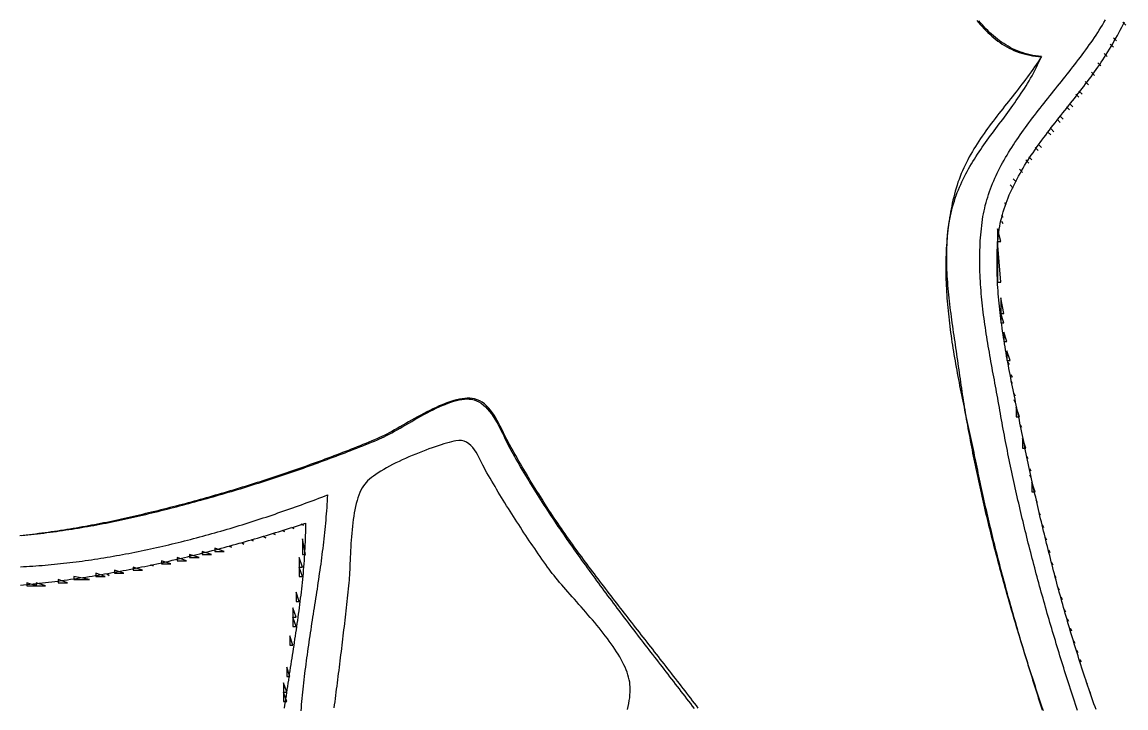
# Model space of a CAD drawing. Extents: x 0 to 2380, y 238 to 1416.
# Drawn here: x 1679.6 to 2032.1, y 469.7 to 688.7 of the extents above; entities that cross this region are included whole.
import ezdxf

# ---------------------------------------------------------------- set-up
doc = ezdxf.new("R2010")
doc.units = 0
doc.header["$MEASUREMENT"] = 0
for name, color, linetype in [('C18', 18, 'Continuous'), ('C197', 197, 'Continuous'), ('C250', 250, 'Continuous'), ('C251', 251, 'Continuous'), ('C252', 252, 'Continuous'), ('C253', 253, 'Continuous'), ('C37', 37, 'Continuous'), ('C39', 39, 'Continuous')]:
    doc.layers.add(name, color=color, linetype=linetype)

msp = doc.modelspace()

# ---------------------------------------------------------------- linework, layer by layer
at = {"layer": 'C18'}
for points in [[(2024.72, 676.65), (2025.27, 677.5), (2025.81, 678.34), (2026.33, 679.2), (2026.85, 680.05), (2027.36, 680.91), (2027.87, 681.77), (2028.36, 682.64), (2028.85, 683.51), (2029.33, 684.38), (2029.8, 685.26), (2030.26, 686.14), (2030.72, 687.02), (2031.16, 687.91), (2031.6, 688.79)], [(1991.16, 618.65), (1991.24, 619.63), (1991.34, 620.59), (1991.46, 621.55), (1991.61, 622.51), (1991.77, 623.46), (1991.96, 624.4), (1992.17, 625.33), (1992.39, 626.26), (1992.63, 627.18), (1992.9, 628.1), (1993.18, 629.01), (1993.48, 629.91), (1993.79, 630.81), (1994.12, 631.7), (1994.47, 632.59), (1994.83, 633.47), (1995.21, 634.35), (1995.61, 635.22), (1996.01, 636.09), (1996.44, 636.95), (1996.87, 637.81), (1997.32, 638.66), (1997.78, 639.51), (1998.25, 640.36), (1998.73, 641.2), (1999.23, 642.03), (1999.73, 642.86), (2000.25, 643.69), (2000.77, 644.52), (2001.3, 645.34), (2001.85, 646.16), (2002.4, 646.97), (2002.95, 647.78), (2003.52, 648.59), (2004.09, 649.39), (2004.67, 650.2), (2005.25, 651), (2005.84, 651.79), (2006.44, 652.59), (2007.03, 653.38), (2007.64, 654.17), (2008.24, 654.96), (2008.85, 655.74), (2009.46, 656.53), (2010.08, 657.31), (2010.69, 658.09), (2011.31, 658.87), (2011.93, 659.65), (2012.54, 660.42), (2013.16, 661.2), (2013.78, 661.97), (2014.39, 662.74), (2015, 663.52), (2015.62, 664.29), (2016.22, 665.06), (2016.83, 665.83), (2017.43, 666.6), (2018.03, 667.37), (2018.62, 668.14), (2019.21, 668.91), (2019.8, 669.68), (2020.37, 670.46), (2020.94, 671.23), (2021.51, 672), (2022.06, 672.77), (2022.61, 673.55), (2023.15, 674.32), (2023.69, 675.1), (2024.21, 675.87), (2024.72, 676.65)], [(2022.54, 469.11), (2022.2, 470.05), (2021.86, 470.99), (2021.52, 471.93), (2021.19, 472.88), (2020.86, 473.82), (2020.53, 474.76), (2020.21, 475.71), (2019.89, 476.65), (2019.57, 477.61), (2019.25, 478.57), (2018.93, 479.52), (2018.62, 480.48), (2018.31, 481.44), (2017.99, 482.4), (2017.69, 483.36), (2017.38, 484.32), (2017.07, 485.28), (2016.77, 486.25), (2016.47, 487.21), (2016.17, 488.17), (2015.87, 489.14), (2015.57, 490.1), (2015.28, 491.07), (2014.99, 492.03), (2014.69, 493), (2014.41, 493.96), (2014.12, 494.93), (2013.83, 495.9), (2013.55, 496.87), (2013.27, 497.84), (2012.99, 498.81), (2012.71, 499.78), (2012.43, 500.75), (2012.16, 501.72), (2011.88, 502.69), (2011.61, 503.66), (2011.34, 504.63), (2011.07, 505.61), (2010.8, 506.58), (2010.54, 507.55), (2010.27, 508.53), (2010.01, 509.5), (2009.75, 510.48), (2009.49, 511.45), (2009.23, 512.43), (2008.98, 513.41), (2008.72, 514.38), (2008.47, 515.36), (2008.22, 516.34), (2007.97, 517.32), (2007.72, 518.29), (2007.47, 519.27), (2007.22, 520.25), (2006.98, 521.23), (2006.74, 522.21), (2006.49, 523.19), (2006.25, 524.17), (2006.02, 525.15), (2005.78, 526.13), (2005.54, 527.12), (2005.31, 528.1), (2005.07, 529.08), (2004.84, 530.06), (2004.61, 531.04), (2004.38, 532.03), (2004.15, 533.01), (2003.92, 533.99), (2003.7, 534.98), (2003.47, 535.96), (2003.25, 536.95), (2003.03, 537.93), (2002.81, 538.92), (2002.59, 539.9), (2002.37, 540.89), (2002.15, 541.87), (2001.93, 542.86), (2001.72, 543.84), (2001.5, 544.83), (2001.29, 545.82), (2001.08, 546.8), (2000.87, 547.79), (2000.66, 548.78), (2000.45, 549.76), (2000.24, 550.75), (2000.04, 551.74), (1999.83, 552.72), (1999.63, 553.71), (1999.42, 554.7), (1999.22, 555.69), (1999.02, 556.68), (1998.82, 557.66), (1998.62, 558.65), (1998.43, 559.6), (1998.23, 560.56), (1998.04, 561.51), (1997.84, 562.47), (1997.64, 563.43), (1997.44, 564.4), (1997.25, 565.36), (1997.05, 566.33), (1996.85, 567.3), (1996.65, 568.27), (1996.45, 569.24), (1996.25, 570.21), (1996.05, 571.19), (1995.86, 572.17), (1995.66, 573.14), (1995.47, 574.12), (1995.27, 575.11), (1995.08, 576.09), (1994.89, 577.07), (1994.71, 578.06), (1994.52, 579.04), (1994.34, 580.03), (1994.16, 581.02), (1993.98, 582.01), (1993.8, 583), (1993.63, 583.99), (1993.46, 584.98), (1993.3, 585.97), (1993.14, 586.97), (1992.98, 587.96), (1992.83, 588.95), (1992.68, 589.95), (1992.54, 590.94), (1992.4, 591.94), (1992.26, 592.93), (1992.13, 593.93), (1992.01, 594.92), (1991.89, 595.92), (1991.78, 596.91), (1991.67, 597.91), (1991.57, 598.9), (1991.48, 599.9), (1991.39, 600.89), (1991.31, 601.88), (1991.24, 602.88), (1991.17, 603.87), (1991.11, 604.86), (1991.06, 605.85), (1991.02, 606.84), (1990.98, 607.83), (1990.95, 608.82), (1990.93, 609.81), (1990.92, 610.8), (1990.92, 611.78), (1990.92, 612.77), (1990.94, 613.75), (1990.96, 614.73), (1991, 615.72), (1991.04, 616.7), (1991.09, 617.67), (1991.16, 618.65)], [(1679.07, 508.82), (1680.07, 508.92), (1681.07, 509.02), (1682.07, 509.12), (1683.06, 509.23), (1684.06, 509.33), (1685.06, 509.45), (1686.06, 509.56), (1687.06, 509.68), (1688.05, 509.8), (1689.05, 509.92), (1690.04, 510.05), (1691.04, 510.17), (1692.03, 510.31), (1693.03, 510.44), (1694.02, 510.58), (1695.02, 510.72), (1696.01, 510.86), (1697, 511), (1698, 511.15), (1698.99, 511.3), (1699.98, 511.46), (1700.97, 511.61), (1701.96, 511.77), (1702.95, 511.93), (1703.94, 512.1), (1704.93, 512.26), (1705.92, 512.43), (1706.91, 512.6), (1707.89, 512.78), (1708.88, 512.96), (1709.87, 513.14), (1710.85, 513.32), (1711.84, 513.5), (1712.83, 513.69), (1713.81, 513.88), (1714.79, 514.07), (1715.78, 514.27), (1716.76, 514.46), (1717.75, 514.66), (1718.73, 514.86), (1719.71, 515.07), (1720.69, 515.27), (1721.67, 515.48), (1722.65, 515.69), (1723.63, 515.91), (1724.61, 516.12), (1725.59, 516.34), (1726.57, 516.56), (1727.55, 516.79), (1728.53, 517.01), (1729.5, 517.24), (1730.48, 517.47), (1731.46, 517.7), (1732.43, 517.94), (1733.41, 518.17), (1734.38, 518.41), (1735.36, 518.65), (1736.33, 518.9), (1737.3, 519.14), (1738.28, 519.39), (1739.25, 519.64), (1740.22, 519.89), (1741.19, 520.14), (1742.16, 520.4), (1743.13, 520.66), (1744.1, 520.92), (1745.07, 521.18), (1746.04, 521.44), (1747, 521.71), (1747.97, 521.97), (1748.94, 522.24), (1749.91, 522.52), (1750.87, 522.79), (1751.84, 523.07), (1752.8, 523.34), (1753.76, 523.62), (1754.73, 523.9), (1755.69, 524.19), (1756.65, 524.47), (1757.62, 524.76), (1758.58, 525.05), (1759.54, 525.34), (1760.5, 525.63), (1761.46, 525.93), (1762.42, 526.22), (1763.37, 526.52), (1764.33, 526.82), (1765.29, 527.12), (1766.25, 527.42), (1767.2, 527.73), (1768.16, 528.03), (1769.11, 528.34), (1770.07, 528.65), (1770.06, 527.66), (1770.05, 526.67), (1770.03, 525.68), (1770.01, 524.68), (1769.98, 523.69), (1769.94, 522.69), (1769.9, 521.69), (1769.85, 520.7), (1769.8, 519.7), (1769.74, 518.7), (1769.68, 517.7), (1769.61, 516.7), (1769.53, 515.7), (1769.45, 514.7), (1769.37, 513.69), (1769.28, 512.69), (1769.18, 511.69), (1769.09, 510.68), (1768.98, 509.68), (1768.88, 508.67), (1768.77, 507.67), (1768.65, 506.66), (1768.54, 505.66), (1768.42, 504.65), (1768.29, 503.65), (1768.16, 502.64), (1768.03, 501.63), (1767.9, 500.63), (1767.77, 499.62), (1767.63, 498.61), (1767.49, 497.61), (1767.35, 496.6), (1767.2, 495.59), (1767.06, 494.59), (1766.91, 493.58), (1766.76, 492.57), (1766.61, 491.57), (1766.46, 490.56), (1766.31, 489.56), (1766.15, 488.55), (1766, 487.55), (1765.84, 486.54), (1765.69, 485.54), (1765.53, 484.54), (1765.38, 483.53), (1765.22, 482.53), (1765.07, 481.53), (1764.91, 480.53), (1764.76, 479.53), (1764.6, 478.53), (1764.45, 477.53), (1764.3, 476.53), (1764.15, 475.53), (1764, 474.53), (1763.85, 473.54), (1763.7, 472.54), (1763.56, 471.55), (1763.41, 470.56), (1763.27, 469.56)]]:
    msp.add_lwpolyline(points, dxfattribs=at)
at = {"layer": 'C197'}
for points in [[(2015.4, 490.99), (2015.73, 490.32), (2015.4, 490.99)], [(2019.4, 477.99), (2019.73, 477.32), (2019.4, 477.99)]]:
    msp.add_lwpolyline(points, dxfattribs=at)
at = {"layer": 'C250'}
for points in [[(1978.78, 577.65), (1978.65, 578.64), (1978.51, 579.64), (1978.37, 580.63), (1978.23, 581.62), (1978.08, 582.62), (1977.94, 583.61), (1977.79, 584.61), (1977.64, 585.6), (1977.49, 586.6), (1977.34, 587.59), (1977.2, 588.59), (1977.05, 589.59), (1976.9, 590.58), (1976.76, 591.58), (1976.62, 592.58), (1976.48, 593.57), (1976.34, 594.57), (1976.21, 595.57), (1976.08, 596.57), (1975.96, 597.57), (1975.84, 598.57), (1975.72, 599.57), (1975.61, 600.57), (1975.51, 601.57), (1975.41, 602.57), (1975.32, 603.57), (1975.23, 604.57), (1975.16, 605.58), (1975.09, 606.58), (1975.03, 607.58), (1974.97, 608.58), (1974.93, 609.59), (1974.89, 610.59), (1974.87, 611.59), (1974.85, 612.6), (1974.85, 613.6), (1974.85, 614.61), (1974.87, 615.61), (1974.9, 616.62), (1974.94, 617.62), (1975, 618.63), (1975.06, 619.64), (1975.14, 620.64), (1975.24, 621.65), (1975.35, 622.71), (1975.49, 623.75), (1975.65, 624.77), (1975.83, 625.78), (1976.02, 626.77), (1976.24, 627.75), (1976.47, 628.71), (1976.72, 629.66), (1976.99, 630.6), (1977.28, 631.52), (1977.58, 632.44), (1977.89, 633.34), (1978.22, 634.23), (1978.57, 635.1), (1978.93, 635.97), (1979.3, 636.83), (1979.69, 637.67), (1980.09, 638.51), (1980.5, 639.34), (1980.93, 640.16), (1981.36, 640.97), (1981.81, 641.77), (1982.26, 642.57), (1982.73, 643.36), (1983.2, 644.14), (1983.68, 644.92), (1984.17, 645.69), (1984.67, 646.46), (1985.18, 647.22), (1985.69, 647.97), (1986.21, 648.73), (1986.73, 649.48), (1987.26, 650.22), (1987.79, 650.97), (1988.33, 651.71), (1988.87, 652.45), (1989.41, 653.19), (1989.96, 653.92), (1990.51, 654.66), (1991.06, 655.4), (1991.61, 656.13), (1992.16, 656.87), (1992.72, 657.61), (1993.27, 658.35), (1993.82, 659.09), (1994.37, 659.83), (1994.91, 660.58), (1995.46, 661.33), (1996, 662.08), (1996.54, 662.84), (1997.07, 663.6), (1997.6, 664.37), (1998.13, 665.14), (1998.65, 665.92), (1999.16, 666.71), (1999.67, 667.5), (2000.17, 668.29), (2000.66, 669.1), (2001.15, 669.91), (2001.62, 670.73), (2002.09, 671.56), (2002.55, 672.4), (2003, 673.25), (2003.43, 674.11), (2003.86, 674.98), (2004.27, 675.86), (2004.68, 676.75), (2005.07, 677.65), (2004.14, 677.75), (2003.24, 677.88), (2002.35, 678.03), (2001.48, 678.21), (2000.63, 678.42), (1999.8, 678.65), (1998.98, 678.91), (1998.18, 679.19), (1997.4, 679.49), (1996.64, 679.82), (1995.88, 680.17), (1995.15, 680.55), (1994.43, 680.94), (1993.72, 681.36), (1993.03, 681.8), (1992.35, 682.25), (1991.68, 682.73), (1991.03, 683.22), (1990.39, 683.74), (1989.76, 684.27), (1989.14, 684.81), (1988.54, 685.38), (1987.94, 685.96), (1987.36, 686.55), (1986.78, 687.16), (1986.22, 687.78), (1985.66, 688.42), (1985.12, 689.07)], [(2028.07, 683.65), (2029.07, 682.65), (2028.07, 683.65)], [(2025.07, 678.65), (2026.07, 677.65), (2025.07, 678.65)], [(2016.07, 665.65), (2017.07, 664.65), (2016.07, 665.65)], [(2013.07, 661.65), (2014.07, 660.65), (2013.07, 661.65)], [(2010.07, 657.65), (2011.07, 656.65), (2010.07, 657.65)], [(2003.07, 648.65), (2004.07, 647.65), (2003.07, 648.65)], [(2000.07, 644.65), (2001.07, 643.65), (2000.07, 644.65)], [(1992.4, 626.99), (1992.73, 626.32), (1992.4, 626.99)], [(1991.07, 622.65), (1991.07, 618.65), (1992.07, 618.65), (1991.07, 622.65)], [(1992.07, 595.65), (1992.07, 592.65), (1993.07, 592.65), (1992.07, 595.65)], [(1994.4, 579.99), (1994.73, 579.32), (1994.4, 579.99)], [(2004.07, 473.65), (2003.76, 474.6), (2003.45, 475.54), (2003.14, 476.49), (2002.83, 477.43), (2002.52, 478.38), (2002.22, 479.33), (2001.91, 480.27), (2001.61, 481.22), (2001.3, 482.17), (2001, 483.13), (2000.7, 484.08), (2000.4, 485.03), (2000.1, 485.98), (1999.8, 486.94), (1999.5, 487.89), (1999.21, 488.85), (1998.91, 489.8), (1998.62, 490.76), (1998.33, 491.71), (1998.03, 492.67), (1997.74, 493.63), (1997.46, 494.59), (1997.17, 495.55), (1996.88, 496.51), (1996.59, 497.47), (1996.31, 498.43), (1996.03, 499.4), (1995.75, 500.36), (1995.47, 501.32), (1995.19, 502.29), (1994.91, 503.25), (1994.63, 504.22), (1994.36, 505.18), (1994.08, 506.15), (1993.81, 507.11), (1993.54, 508.08), (1993.27, 509.05), (1993, 510.02), (1992.73, 510.99), (1992.47, 511.96), (1992.21, 512.93), (1991.94, 513.9), (1991.68, 514.87), (1991.42, 515.84), (1991.17, 516.81), (1990.91, 517.78), (1990.65, 518.76), (1990.4, 519.73), (1990.15, 520.7), (1989.9, 521.68), (1989.65, 522.65), (1989.4, 523.63), (1989.16, 524.6), (1988.92, 525.58), (1988.67, 526.55), (1988.43, 527.53), (1988.2, 528.51), (1987.96, 529.49), (1987.72, 530.46), (1987.49, 531.44), (1987.26, 532.42), (1987.03, 533.4), (1986.8, 534.38), (1986.58, 535.36), (1986.35, 536.34), (1986.13, 537.32), (1985.91, 538.3), (1985.69, 539.28), (1985.47, 540.26), (1985.26, 541.24), (1985.05, 542.22), (1984.84, 543.2), (1984.63, 544.18), (1984.42, 545.16), (1984.21, 546.15), (1984.01, 547.13), (1983.81, 548.11), (1983.61, 549.1), (1983.41, 550.08), (1983.22, 551.06), (1983.03, 552.04), (1982.84, 553.03), (1982.65, 554.01), (1982.46, 555), (1982.28, 555.98), (1982.09, 556.96), (1981.91, 557.95), (1981.74, 558.93), (1981.56, 559.92), (1981.39, 560.9), (1981.21, 561.89), (1981.05, 562.87), (1980.88, 563.86), (1980.71, 564.84), (1980.55, 565.83), (1980.39, 566.81), (1980.23, 567.8), (1980.08, 568.78), (1979.92, 569.77), (1979.77, 570.75), (1979.63, 571.74), (1979.48, 572.72), (1979.34, 573.71), (1979.19, 574.7), (1979.06, 575.68), (1978.92, 576.67), (1978.78, 577.65)], [(1995.4, 573.99), (1995.73, 573.32), (1995.4, 573.99)], [(1793.07, 555.25), (1793.75, 555.55), (1794.47, 555.88), (1795.22, 556.24), (1795.99, 556.64), (1796.8, 557.07), (1797.63, 557.52), (1798.49, 558), (1799.36, 558.49), (1800.26, 559), (1801.18, 559.53), (1802.11, 560.06), (1803.05, 560.61), (1804, 561.16), (1804.97, 561.71), (1805.94, 562.25), (1806.92, 562.8), (1807.9, 563.33), (1808.88, 563.86), (1809.86, 564.37), (1810.83, 564.86), (1811.81, 565.33), (1812.77, 565.78), (1813.73, 566.2), (1814.67, 566.6), (1815.6, 566.96), (1816.52, 567.28), (1817.42, 567.57), (1818.3, 567.81), (1819.16, 568.01), (1820, 568.16), (1820.81, 568.26), (1821.59, 568.31), (1822.34, 568.3), (1823.06, 568.23), (1823.89, 568.05), (1824.69, 567.77), (1825.45, 567.39), (1826.18, 566.93), (1826.89, 566.38), (1827.56, 565.77), (1828.2, 565.09), (1828.82, 564.36), (1829.42, 563.58), (1829.98, 562.76), (1830.53, 561.9), (1831.05, 561.03), (1831.55, 560.13), (1832.03, 559.23), (1832.49, 558.33), (1832.94, 557.43), (1833.37, 556.55), (1833.78, 555.69), (1834.18, 554.87), (1834.56, 554.08), (1834.94, 553.34), (1835.3, 552.65), (1835.78, 551.76), (1836.27, 550.87), (1836.77, 549.99), (1837.27, 549.11), (1837.77, 548.23), (1838.27, 547.35), (1838.78, 546.47), (1839.29, 545.6), (1839.8, 544.72), (1840.32, 543.85), (1840.84, 542.98), (1841.37, 542.12), (1841.9, 541.25), (1842.43, 540.39), (1842.96, 539.53), (1843.5, 538.67), (1844.03, 537.81), (1844.58, 536.95), (1845.12, 536.1), (1845.67, 535.25), (1846.22, 534.39), (1846.77, 533.54), (1847.33, 532.7), (1847.88, 531.85), (1848.44, 531), (1849.01, 530.16), (1849.57, 529.32), (1850.14, 528.48), (1850.7, 527.64), (1851.28, 526.8), (1851.85, 525.96), (1852.42, 525.13), (1853, 524.3), (1853.58, 523.46), (1854.16, 522.63), (1854.74, 521.8), (1855.32, 520.97), (1855.91, 520.14), (1856.49, 519.32), (1857.08, 518.49), (1857.67, 517.67), (1858.26, 516.84), (1858.85, 516.02), (1859.44, 515.2), (1860.04, 514.38), (1860.63, 513.56), (1861.23, 512.74), (1861.83, 511.92), (1862.42, 511.1), (1863.02, 510.28), (1863.62, 509.47), (1864.22, 508.65), (1864.81, 507.86), (1865.39, 507.07), (1865.98, 506.28), (1866.56, 505.49), (1867.15, 504.7), (1867.74, 503.92), (1868.33, 503.13), (1868.92, 502.34), (1869.51, 501.55), (1870.11, 500.77), (1870.7, 499.98), (1871.29, 499.2), (1871.89, 498.41), (1872.49, 497.63), (1873.08, 496.84), (1873.68, 496.06), (1874.28, 495.27), (1874.88, 494.49), (1875.48, 493.71), (1876.08, 492.92), (1876.68, 492.14), (1877.28, 491.36), (1877.88, 490.58), (1878.49, 489.79), (1879.09, 489.01), (1879.69, 488.23), (1880.29, 487.45), (1880.9, 486.67), (1881.5, 485.89), (1882.11, 485.1), (1882.71, 484.32), (1883.32, 483.54), (1883.92, 482.76), (1884.52, 481.98), (1885.13, 481.2), (1885.73, 480.41), (1886.34, 479.63), (1886.94, 478.85), (1887.55, 478.07), (1888.15, 477.29), (1888.76, 476.5), (1889.36, 475.72), (1889.97, 474.94), (1890.57, 474.16), (1891.17, 473.37), (1891.78, 472.59), (1892.38, 471.81), (1892.98, 471.02), (1893.58, 470.24), (1894.18, 469.45)], [(1996.4, 567.99), (1996.73, 567.32), (1996.4, 567.99)], [(1679.4, 524.7), (1680.41, 524.8), (1681.42, 524.91), (1682.44, 525.02), (1683.45, 525.14), (1684.46, 525.26), (1685.47, 525.38), (1686.48, 525.51), (1687.49, 525.63), (1688.5, 525.77), (1689.5, 525.9), (1690.51, 526.04), (1691.51, 526.18), (1692.52, 526.33), (1693.52, 526.48), (1694.52, 526.63), (1695.52, 526.78), (1696.52, 526.94), (1697.51, 527.1), (1698.51, 527.27), (1699.5, 527.44), (1700.49, 527.61), (1701.48, 527.78), (1702.47, 527.96), (1703.46, 528.14), (1704.45, 528.32), (1705.43, 528.51), (1706.41, 528.7), (1707.39, 528.89), (1708.37, 529.09), (1709.34, 529.29), (1710.32, 529.49), (1711.29, 529.69), (1712.26, 529.9), (1713.22, 530.11), (1714.19, 530.33), (1715.15, 530.54), (1716.11, 530.76), (1717.07, 530.99), (1718.06, 531.22), (1719.05, 531.46), (1720.03, 531.69), (1721.02, 531.93), (1722.01, 532.17), (1722.99, 532.42), (1723.98, 532.66), (1724.96, 532.91), (1725.94, 533.16), (1726.92, 533.41), (1727.9, 533.66), (1728.88, 533.91), (1729.86, 534.17), (1730.84, 534.43), (1731.82, 534.68), (1732.8, 534.95), (1733.77, 535.21), (1734.75, 535.47), (1735.72, 535.74), (1736.7, 536.01), (1737.67, 536.28), (1738.64, 536.55), (1739.61, 536.83), (1740.59, 537.1), (1741.56, 537.38), (1742.52, 537.66), (1743.49, 537.94), (1744.46, 538.22), (1745.43, 538.51), (1746.4, 538.8), (1747.36, 539.09), (1748.33, 539.38), (1749.29, 539.67), (1750.26, 539.97), (1751.22, 540.26), (1752.18, 540.56), (1753.14, 540.86), (1754.1, 541.17), (1755.07, 541.47), (1756.03, 541.78), (1756.99, 542.08), (1757.94, 542.39), (1758.9, 542.71), (1759.86, 543.02), (1760.82, 543.34), (1761.77, 543.66), (1762.73, 543.98), (1763.69, 544.3), (1764.64, 544.62), (1765.59, 544.95), (1766.55, 545.27), (1767.5, 545.6), (1768.45, 545.94), (1769.41, 546.27), (1770.36, 546.61), (1771.31, 546.94), (1772.26, 547.28), (1773.21, 547.62), (1774.16, 547.97), (1775.11, 548.31), (1776.06, 548.66), (1777.01, 549.01), (1777.96, 549.36), (1778.9, 549.71), (1779.85, 550.07), (1780.8, 550.43), (1781.74, 550.79), (1782.69, 551.15), (1783.63, 551.51), (1784.58, 551.88), (1785.52, 552.24), (1786.47, 552.61), (1787.41, 552.98), (1788.36, 553.36), (1789.3, 553.73), (1790.24, 554.11), (1791.18, 554.49), (1792.13, 554.87), (1793.07, 555.25)], [(1818.05, 554.96), (1817.41, 554.82), (1816.7, 554.65), (1815.94, 554.45), (1815.14, 554.22), (1814.28, 553.97), (1813.39, 553.7), (1812.46, 553.4), (1811.5, 553.07), (1810.5, 552.73), (1809.49, 552.36), (1808.45, 551.98), (1807.4, 551.58), (1806.34, 551.16), (1805.26, 550.73), (1804.19, 550.28), (1803.11, 549.82), (1802.04, 549.35), (1800.98, 548.86), (1799.94, 548.37), (1798.91, 547.87), (1797.9, 547.36), (1796.92, 546.85), (1795.96, 546.33), (1795.05, 545.81), (1794.17, 545.29), (1793.33, 544.76), (1792.54, 544.23), (1791.8, 543.71), (1791.11, 543.19), (1790.49, 542.67), (1789.92, 542.16), (1789.43, 541.65), (1789.01, 541.15)], [(1827.49, 545.65), (1827.1, 546.39), (1826.7, 547.17), (1826.3, 548), (1825.88, 548.84), (1825.46, 549.69), (1825.01, 550.53), (1824.53, 551.35), (1824.02, 552.12), (1823.47, 552.84), (1822.88, 553.49), (1822.24, 554.04), (1821.53, 554.49), (1820.77, 554.83), (1819.94, 555.03), (1819.04, 555.07), (1818.05, 554.96)], [(1847.36, 514.65), (1846.77, 515.48), (1846.18, 516.32), (1845.59, 517.16), (1845, 518), (1844.42, 518.84), (1843.84, 519.68), (1843.26, 520.52), (1842.68, 521.37), (1842.11, 522.21), (1841.54, 523.06), (1840.97, 523.91), (1840.4, 524.76), (1839.83, 525.61), (1839.27, 526.47), (1838.71, 527.33), (1838.15, 528.18), (1837.6, 529.04), (1837.04, 529.9), (1836.49, 530.77), (1835.94, 531.63), (1835.4, 532.5), (1834.85, 533.36), (1834.31, 534.23), (1833.77, 535.1), (1833.23, 535.97), (1832.7, 536.84), (1832.17, 537.72), (1831.64, 538.59), (1831.11, 539.47), (1830.59, 540.35), (1830.07, 541.23), (1829.55, 542.11), (1829.03, 542.99), (1828.52, 543.88), (1828, 544.76), (1827.49, 545.65)], [(2001.4, 543.99), (2001.73, 543.32), (2001.4, 543.99)], [(1789.01, 541.15), (1788.57, 540.55), (1788.17, 539.89), (1787.79, 539.17), (1787.44, 538.41), (1787.12, 537.6), (1786.82, 536.74), (1786.55, 535.85), (1786.3, 534.92), (1786.07, 533.95), (1785.86, 532.96), (1785.66, 531.94), (1785.49, 530.89), (1785.33, 529.83), (1785.19, 528.75), (1785.07, 527.66), (1784.95, 526.56), (1784.85, 525.45), (1784.76, 524.34), (1784.68, 523.23), (1784.6, 522.13), (1784.54, 521.03), (1784.48, 519.94), (1784.42, 518.87), (1784.37, 517.81), (1784.33, 516.78), (1784.28, 515.77), (1784.23, 514.78), (1784.19, 513.83), (1784.14, 512.91), (1784.09, 512.03), (1784.03, 511.19), (1783.97, 510.4), (1783.9, 509.65)], [(1733.07, 518.65), (1733.07, 517.65), (1736.07, 517.65), (1733.07, 518.65)], [(1737.07, 519.65), (1737.07, 518.65), (1740.07, 518.65), (1737.07, 519.65)], [(1741.07, 520.65), (1741.07, 519.65), (1744.07, 519.65), (1741.07, 520.65)], [(1715.07, 514.65), (1715.07, 513.65), (1718.07, 513.65), (1715.07, 514.65)], [(1724.07, 516.65), (1724.07, 515.65), (1727.07, 515.65), (1724.07, 516.65)], [(1872.91, 469.16), (1873.12, 470.12), (1873.31, 471.07), (1873.47, 472), (1873.6, 472.91), (1873.69, 473.81), (1873.75, 474.68), (1873.77, 475.52), (1873.76, 476.35), (1873.7, 477.14), (1873.6, 477.91), (1873.46, 478.65), (1873.27, 479.43), (1873.03, 480.23), (1872.76, 481.02), (1872.45, 481.83), (1872.11, 482.64), (1871.73, 483.46), (1871.32, 484.28), (1870.88, 485.1), (1870.42, 485.93), (1869.92, 486.77), (1869.4, 487.61), (1868.86, 488.45), (1868.29, 489.29), (1867.7, 490.14), (1867.09, 490.98), (1866.47, 491.83), (1865.82, 492.68), (1865.17, 493.53), (1864.5, 494.37), (1863.81, 495.22), (1863.12, 496.06), (1862.42, 496.91), (1861.71, 497.75), (1861, 498.58), (1860.28, 499.42), (1859.56, 500.25), (1858.83, 501.07), (1858.11, 501.9), (1857.39, 502.71), (1856.67, 503.52), (1855.96, 504.33), (1855.25, 505.12), (1854.56, 505.91), (1853.87, 506.69), (1853.19, 507.47), (1852.53, 508.23), (1851.88, 508.99), (1851.24, 509.74), (1850.62, 510.47), (1850.02, 511.2), (1849.44, 511.91), (1848.89, 512.62), (1848.35, 513.31), (1847.84, 513.99), (1847.36, 514.65)], [(1703.07, 512.65), (1703.07, 511.65), (1706.07, 511.65), (1703.07, 512.65)], [(1709.07, 513.65), (1709.07, 512.65), (1712.07, 512.65), (1709.07, 513.65)], [(2009.4, 511.99), (2009.73, 511.32), (2009.4, 511.99)], [(1681.07, 509.65), (1681.07, 508.65), (1684.07, 508.65), (1681.07, 509.65)], [(1783.9, 509.65), (1783.8, 508.65), (1783.7, 507.65), (1783.59, 506.65), (1783.49, 505.65), (1783.38, 504.65), (1783.27, 503.65), (1783.17, 502.65), (1783.06, 501.64), (1782.95, 500.64), (1782.83, 499.64), (1782.72, 498.64), (1782.61, 497.64), (1782.49, 496.64), (1782.38, 495.64), (1782.26, 494.64), (1782.14, 493.64), (1782.03, 492.64), (1781.91, 491.64), (1781.79, 490.64), (1781.67, 489.64), (1781.54, 488.64), (1781.42, 487.64), (1781.3, 486.64), (1781.17, 485.64), (1781.05, 484.64), (1780.93, 483.64), (1780.8, 482.64), (1780.67, 481.64), (1780.55, 480.64), (1780.42, 479.64), (1780.29, 478.64), (1780.16, 477.64), (1780.04, 476.64), (1779.91, 475.64), (1779.78, 474.64), (1779.65, 473.64), (1779.52, 472.64), (1779.39, 471.64), (1779.26, 470.64), (1779.13, 469.64)], [(2010.4, 507.99), (2010.73, 507.32), (2010.4, 507.99)], [(2012.4, 500.99), (2012.73, 500.32), (2012.4, 500.99)], [(2013.4, 497.99), (2013.73, 497.32), (2013.4, 497.99)], [(2016.4, 487.99), (2016.73, 487.32), (2016.4, 487.99)], [(2017.4, 484.99), (2017.73, 484.32), (2017.4, 484.99)], [(2005.7, 468.76), (2005.37, 469.74), (2005.04, 470.71), (2004.72, 471.69), (2004.39, 472.67), (2004.07, 473.65)]]:
    msp.add_lwpolyline(points, dxfattribs=at)
at = {"layer": 'C251'}
for points in [[(2027.07, 681.65), (2028.07, 680.65), (2027.07, 681.65)], [(2023.07, 675.65), (2024.07, 674.65), (2023.07, 675.65)], [(2021.07, 672.65), (2022.07, 671.65), (2021.07, 672.65)], [(2007.07, 653.65), (2008.07, 652.65), (2007.07, 653.65)], [(1998.07, 641.65), (1999.07, 640.65), (1998.07, 641.65)], [(1996.07, 638.65), (1997.07, 637.65), (1996.07, 638.65)], [(1995.07, 636.65), (1996.07, 635.65), (1995.07, 636.65)], [(1993.4, 630.99), (1993.73, 630.32), (1993.4, 630.99)], [(1999.07, 555.65), (1999.07, 552.65), (2000.07, 552.65), (1999.07, 555.65)], [(2000.4, 549.99), (2000.73, 549.32), (2000.4, 549.99)], [(2003.4, 535.99), (2003.73, 535.32), (2003.4, 535.99)], [(2004.4, 531.99), (2004.73, 531.32), (2004.4, 531.99)], [(1769.07, 523.65), (1769.07, 518.65), (1770.07, 518.65), (1769.07, 523.65)], [(1745.73, 521.32), (1746.4, 520.99), (1745.73, 521.32)], [(2007.4, 519.99), (2007.73, 519.32), (2007.4, 519.99)], [(1720.73, 515.32), (1721.4, 514.99), (1720.73, 515.32)], [(1729.07, 517.65), (1729.07, 516.65), (1732.07, 516.65), (1729.07, 517.65)], [(1768.07, 514.65), (1768.07, 511.65), (1769.07, 511.65), (1768.07, 514.65)], [(2008.4, 515.99), (2008.73, 515.32), (2008.4, 515.99)], [(1696.07, 511.65), (1696.07, 510.65), (1701.07, 510.65), (1696.07, 511.65)], [(1691.07, 510.65), (1691.07, 509.65), (1694.07, 509.65), (1691.07, 510.65)], [(1767.07, 506.65), (1767.07, 503.65), (1768.07, 503.65), (1767.07, 506.65)], [(2011.4, 504.99), (2011.73, 504.32), (2011.4, 504.99)], [(1766.07, 498.65), (1766.07, 495.65), (1767.07, 495.65), (1766.07, 498.65)], [(2014.4, 494.99), (2014.73, 494.32), (2014.4, 494.99)], [(1764.07, 482.65), (1764.07, 479.65), (1765.07, 479.65), (1764.07, 482.65)], [(1763.07, 474.65), (1763.07, 471.65), (1764.07, 471.65), (1763.07, 474.65)]]:
    msp.add_lwpolyline(points, dxfattribs=at)
at = {"layer": 'C252'}
for points in [[(2031.07, 688.65), (2032.07, 687.65), (2031.07, 688.65)], [(2017.07, 666.65), (2018.07, 665.65), (2017.07, 666.65)], [(2019.07, 669.65), (2020.07, 668.65), (2019.07, 669.65)], [(2014.07, 662.65), (2015.07, 661.65), (2014.07, 662.65)], [(2011.07, 658.65), (2012.07, 657.65), (2011.07, 658.65)], [(2008.07, 654.65), (2009.07, 653.65), (2008.07, 654.65)], [(2004.07, 649.65), (2005.07, 648.65), (2004.07, 649.65)], [(2001.07, 645.65), (2002.07, 644.65), (2001.07, 645.65)], [(1992.4, 624.99), (1992.73, 624.32), (1992.4, 624.99)], [(1991.07, 618.65), (1991.07, 605.65), (1992.07, 605.65), (1991.07, 618.65)], [(1992.07, 600.65), (1992.07, 595.65), (1993.07, 595.65), (1992.07, 600.65)], [(1993.07, 589.65), (1993.07, 586.65), (1994.07, 586.65), (1993.07, 589.65)], [(1995.4, 575.99), (1995.73, 575.32), (1995.4, 575.99)], [(1996.4, 569.99), (1996.73, 569.32), (1996.4, 569.99)], [(1997.07, 565.65), (1997.07, 562.65), (1998.07, 562.65), (1997.07, 565.65)], [(1998.4, 559.99), (1998.73, 559.32), (1998.4, 559.99)], [(2001.4, 545.99), (2001.73, 545.32), (2001.4, 545.99)], [(2002.07, 541.65), (2002.07, 538.65), (2003.07, 538.65), (2002.07, 541.65)], [(1759.73, 525.32), (1760.4, 524.99), (1759.73, 525.32)], [(1762.73, 526.32), (1763.4, 525.99), (1762.73, 526.32)], [(1765.73, 527.32), (1766.4, 526.99), (1765.73, 527.32)], [(1768.73, 528.32), (1769.4, 527.99), (1768.73, 528.32)], [(2005.4, 527.99), (2005.73, 527.32), (2005.4, 527.99)], [(1749.73, 522.32), (1750.4, 521.99), (1749.73, 522.32)], [(1752.73, 523.32), (1753.4, 522.99), (1752.73, 523.32)], [(2006.4, 523.99), (2006.73, 523.32), (2006.4, 523.99)], [(1706.73, 512.32), (1707.4, 511.99), (1706.73, 512.32)], [(1684.07, 509.65), (1684.07, 508.65), (1687.07, 508.65), (1684.07, 509.65)], [(1765.07, 492.65), (1765.07, 489.65), (1766.07, 489.65), (1765.07, 492.65)]]:
    msp.add_lwpolyline(points, dxfattribs=at)
at = {"layer": 'C253'}
for points in [[(1994.07, 583.65), (1994.07, 580.65), (1995.07, 580.65), (1994.07, 583.65)], [(1756.73, 524.32), (1757.4, 523.99), (1756.73, 524.32)], [(1768.07, 517.65), (1768.07, 514.65), (1769.07, 514.65), (1768.07, 517.65)], [(1766.07, 501.65), (1766.07, 498.65), (1767.07, 498.65), (1766.07, 501.65)], [(1763.07, 477.65), (1763.07, 474.65), (1764.07, 474.65), (1763.07, 477.65)]]:
    msp.add_lwpolyline(points, dxfattribs=at)
at = {"layer": 'C37'}
msp.add_lwpolyline([(2020.4, 474.99), (2020.73, 474.32), (2020.4, 474.99)], dxfattribs=at)
at = {"layer": 'C39'}
for points in [[(1984.44, 689.21), (1985, 688.53), (1985.57, 687.86), (1986.15, 687.21), (1986.74, 686.57), (1987.35, 685.95), (1987.96, 685.35), (1988.58, 684.76), (1989.22, 684.19), (1989.87, 683.64), (1990.53, 683.1), (1991.2, 682.59), (1991.89, 682.1), (1992.59, 681.63), (1993.31, 681.18), (1994.04, 680.76), (1994.79, 680.36), (1995.55, 679.98), (1996.32, 679.63), (1997.12, 679.3), (1997.93, 679), (1998.76, 678.73), (1999.6, 678.49), (2000.47, 678.27), (2001.35, 678.09), (2002.25, 677.93), (2003.17, 677.81), (2004.11, 677.71), (2005.07, 677.65), (2004.54, 676.82), (2004.01, 676), (2003.47, 675.19), (2002.92, 674.37), (2002.36, 673.57), (2001.79, 672.76), (2001.21, 671.96), (2000.63, 671.17), (2000.04, 670.37), (1999.45, 669.58), (1998.85, 668.8), (1998.24, 668.01), (1997.63, 667.23), (1997.02, 666.45), (1996.41, 665.67), (1995.8, 664.89), (1995.18, 664.11), (1994.56, 663.33), (1993.95, 662.55), (1993.33, 661.77), (1992.71, 660.99), (1992.1, 660.21), (1991.49, 659.43), (1990.88, 658.65), (1990.28, 657.86), (1989.68, 657.07), (1989.08, 656.28), (1988.49, 655.49), (1987.91, 654.69), (1987.33, 653.89), (1986.76, 653.08), (1986.2, 652.27), (1985.65, 651.46), (1985.1, 650.64), (1984.57, 649.81), (1984.04, 648.98), (1983.53, 648.15), (1983.03, 647.3), (1982.54, 646.45), (1982.06, 645.6), (1981.6, 644.73), (1981.15, 643.86), (1980.71, 642.98), (1980.29, 642.09), (1979.89, 641.2), (1979.5, 640.29), (1979.13, 639.38), (1978.78, 638.45), (1978.44, 637.52), (1978.13, 636.57), (1977.83, 635.62), (1977.56, 634.65)], [(2016.6, 468.83), (2016.28, 469.81), (2015.96, 470.78), (2015.64, 471.76), (2015.32, 472.74), (2015, 473.72), (2014.68, 474.7), (2014.36, 475.68), (2014.05, 476.67), (2013.73, 477.66), (2013.41, 478.65), (2013.11, 479.61), (2012.8, 480.56), (2012.5, 481.52), (2012.2, 482.48), (2011.9, 483.44), (2011.6, 484.4), (2011.3, 485.36), (2011, 486.32), (2010.71, 487.28), (2010.41, 488.24), (2010.12, 489.2), (2009.83, 490.17), (2009.54, 491.13), (2009.25, 492.1), (2008.96, 493.06), (2008.67, 494.03), (2008.38, 494.99), (2008.1, 495.96), (2007.81, 496.93), (2007.53, 497.9), (2007.25, 498.87), (2006.97, 499.83), (2006.69, 500.8), (2006.41, 501.78), (2006.14, 502.75), (2005.86, 503.72), (2005.59, 504.69), (2005.32, 505.66), (2005.04, 506.64), (2004.78, 507.61), (2004.51, 508.58), (2004.24, 509.56), (2003.97, 510.53), (2003.71, 511.51), (2003.45, 512.49), (2003.19, 513.46), (2002.93, 514.44), (2002.67, 515.42), (2002.41, 516.39), (2002.16, 517.37), (2001.9, 518.35), (2001.65, 519.33), (2001.4, 520.31), (2001.15, 521.29), (2000.9, 522.27), (2000.65, 523.25), (2000.41, 524.23), (2000.17, 525.21), (1999.92, 526.19), (1999.68, 527.18), (1999.45, 528.16), (1999.21, 529.14), (1998.97, 530.12), (1998.74, 531.11), (1998.51, 532.09), (1998.28, 533.07), (1998.05, 534.06), (1997.82, 535.04), (1997.59, 536.03), (1997.37, 537.01), (1997.15, 538), (1996.93, 538.98), (1996.71, 539.97), (1996.49, 540.95), (1996.27, 541.94), (1996.06, 542.93), (1995.85, 543.91), (1995.64, 544.9), (1995.43, 545.88), (1995.22, 546.87), (1995.02, 547.86), (1994.82, 548.85), (1994.61, 549.83), (1994.41, 550.82), (1994.22, 551.81), (1994.02, 552.8), (1993.83, 553.78), (1993.63, 554.77), (1993.44, 555.76), (1993.26, 556.75), (1993.07, 557.73), (1992.88, 558.72), (1992.7, 559.71), (1992.52, 560.7), (1992.34, 561.69), (1992.17, 562.68), (1991.99, 563.66), (1991.82, 564.65), (1991.65, 565.62), (1991.48, 566.59), (1991.3, 567.56), (1991.13, 568.53), (1990.95, 569.5), (1990.77, 570.48), (1990.59, 571.45), (1990.41, 572.43), (1990.23, 573.4), (1990.05, 574.38), (1989.87, 575.36), (1989.69, 576.34), (1989.51, 577.32), (1989.33, 578.3), (1989.16, 579.28), (1988.98, 580.26), (1988.8, 581.24), (1988.63, 582.22), (1988.46, 583.21), (1988.29, 584.19), (1988.12, 585.18), (1987.96, 586.16), (1987.8, 587.15), (1987.64, 588.13), (1987.48, 589.12), (1987.33, 590.11), (1987.18, 591.09), (1987.04, 592.08), (1986.9, 593.07), (1986.76, 594.06), (1986.63, 595.05), (1986.51, 596.03), (1986.39, 597.02), (1986.28, 598.01), (1986.17, 599), (1986.06, 599.99), (1985.97, 600.98), (1985.88, 601.97), (1985.79, 602.96), (1985.72, 603.95), (1985.65, 604.94), (1985.59, 605.93), (1985.53, 606.91), (1985.49, 607.9), (1985.45, 608.89), (1985.42, 609.88), (1985.4, 610.87), (1985.39, 611.86), (1985.38, 612.85), (1985.39, 613.83), (1985.4, 614.82), (1985.43, 615.81), (1985.47, 616.79), (1985.51, 617.78), (1985.57, 618.77), (1985.63, 619.75), (1985.71, 620.74), (1985.8, 621.72), (1985.9, 622.7), (1986.01, 623.69), (1986.14, 624.67), (1986.28, 625.65), (1986.42, 626.56), (1986.58, 627.47), (1986.76, 628.37), (1986.96, 629.26), (1987.17, 630.15), (1987.4, 631.04), (1987.65, 631.92), (1987.92, 632.79), (1988.2, 633.66), (1988.5, 634.52), (1988.81, 635.39), (1989.14, 636.24), (1989.48, 637.09), (1989.84, 637.94), (1990.21, 638.79), (1990.59, 639.63), (1990.99, 640.46), (1991.4, 641.3), (1991.82, 642.12), (1992.26, 642.95), (1992.7, 643.77), (1993.16, 644.59), (1993.63, 645.41), (1994.11, 646.22), (1994.6, 647.03), (1995.09, 647.83), (1995.6, 648.64), (1996.12, 649.44), (1996.64, 650.24), (1997.18, 651.03), (1997.72, 651.83), (1998.27, 652.62), (1998.82, 653.41), (1999.38, 654.2), (1999.95, 654.98), (2000.53, 655.77), (2001.11, 656.55), (2001.69, 657.33), (2002.28, 658.11), (2002.88, 658.89), (2003.48, 659.66), (2004.08, 660.44), (2004.69, 661.22), (2005.29, 661.99), (2005.91, 662.76), (2006.52, 663.53), (2007.13, 664.31), (2007.75, 665.08), (2008.37, 665.85), (2008.99, 666.62), (2009.61, 667.39), (2010.22, 668.16), (2010.84, 668.93), (2011.46, 669.7), (2012.08, 670.47), (2012.69, 671.24), (2013.3, 672.02), (2013.91, 672.79), (2014.52, 673.56), (2015.13, 674.34), (2015.73, 675.11), (2016.32, 675.89), (2016.92, 676.67), (2017.51, 677.45), (2018.09, 678.23), (2018.67, 679.01), (2019.24, 679.79), (2019.8, 680.58), (2020.36, 681.36), (2020.92, 682.15), (2021.46, 682.94), (2022, 683.74), (2022.53, 684.53), (2023.05, 685.33), (2023.56, 686.13), (2024.07, 686.93), (2024.56, 687.74), (2025.05, 688.54), (2025.52, 689.36)], [(1977.56, 634.65), (1977.31, 633.71), (1977.07, 632.77), (1976.84, 631.83), (1976.63, 630.88), (1976.43, 629.93), (1976.23, 628.98), (1976.05, 628.02), (1975.89, 627.07), (1975.73, 626.11), (1975.58, 625.14), (1975.44, 624.18), (1975.32, 623.21), (1975.2, 622.24), (1975.1, 621.27), (1975, 620.3), (1974.91, 619.32), (1974.84, 618.35), (1974.77, 617.37), (1974.71, 616.39), (1974.66, 615.4), (1974.62, 614.42), (1974.59, 613.44), (1974.57, 612.45), (1974.56, 611.46), (1974.55, 610.47), (1974.56, 609.48), (1974.57, 608.49), (1974.59, 607.49), (1974.61, 606.5), (1974.65, 605.5), (1974.69, 604.51), (1974.74, 603.51), (1974.79, 602.51), (1974.86, 601.51), (1974.93, 600.51), (1975, 599.51), (1975.09, 598.51), (1975.17, 597.51), (1975.27, 596.51), (1975.37, 595.51), (1975.48, 594.51), (1975.59, 593.5), (1975.71, 592.5), (1975.83, 591.5), (1975.96, 590.5), (1976.09, 589.5), (1976.23, 588.49), (1976.37, 587.49), (1976.52, 586.49), (1976.67, 585.49), (1976.83, 584.49), (1976.99, 583.49), (1977.15, 582.49), (1977.32, 581.49), (1977.49, 580.49), (1977.66, 579.5), (1977.84, 578.5), (1978.02, 577.51), (1978.2, 576.51), (1978.39, 575.52), (1978.57, 574.53), (1978.77, 573.54), (1978.96, 572.55), (1979.15, 571.56), (1979.35, 570.57), (1979.55, 569.59), (1979.75, 568.6), (1979.95, 567.62), (1980.15, 566.64), (1980.36, 565.66), (1980.56, 564.69), (1980.77, 563.71), (1980.98, 562.74), (1981.18, 561.77), (1981.39, 560.8), (1981.6, 559.83), (1981.81, 558.87), (1982.01, 557.91), (1982.22, 556.95), (1982.43, 555.99), (1982.63, 555.04), (1982.84, 554.09), (1983.04, 553.14), (1983.24, 552.19), (1983.45, 551.25), (1983.65, 550.31), (1983.84, 549.37), (1984.04, 548.44), (1984.23, 547.5), (1984.43, 546.58), (1984.62, 545.65), (1984.82, 544.67), (1985.03, 543.68), (1985.23, 542.7), (1985.44, 541.71), (1985.65, 540.73), (1985.86, 539.74), (1986.08, 538.76), (1986.29, 537.78), (1986.51, 536.8), (1986.73, 535.81), (1986.95, 534.83), (1987.17, 533.85), (1987.39, 532.87), (1987.62, 531.89), (1987.85, 530.91), (1988.08, 529.93), (1988.31, 528.96), (1988.54, 527.98), (1988.77, 527), (1989.01, 526.02), (1989.24, 525.05), (1989.48, 524.07), (1989.72, 523.09), (1989.97, 522.12), (1990.21, 521.14), (1990.45, 520.17), (1990.7, 519.2), (1990.95, 518.22), (1991.2, 517.25), (1991.45, 516.28), (1991.7, 515.3), (1991.95, 514.33), (1992.21, 513.36), (1992.47, 512.39), (1992.72, 511.42), (1992.98, 510.45), (1993.24, 509.48), (1993.51, 508.51), (1993.77, 507.54), (1994.04, 506.57), (1994.3, 505.6), (1994.57, 504.63), (1994.84, 503.66), (1995.11, 502.7), (1995.38, 501.73), (1995.65, 500.76), (1995.93, 499.8), (1996.2, 498.83), (1996.48, 497.86), (1996.76, 496.9), (1997.04, 495.93), (1997.32, 494.97), (1997.6, 494), (1997.88, 493.04), (1998.17, 492.08), (1998.45, 491.11), (1998.74, 490.15), (1999.03, 489.19), (1999.32, 488.22), (1999.61, 487.26), (1999.9, 486.3), (2000.19, 485.34), (2000.48, 484.38), (2000.78, 483.41), (2001.07, 482.45), (2001.37, 481.49), (2001.67, 480.53), (2001.97, 479.57), (2002.27, 478.61), (2002.57, 477.65), (2002.87, 476.69), (2003.17, 475.73), (2003.47, 474.78), (2003.78, 473.82), (2004.08, 472.86), (2004.39, 471.9), (2004.7, 470.94), (2005.01, 469.99), (2005.32, 469.03)], [(1895.5, 469.6), (1894.9, 470.39), (1894.3, 471.18), (1893.7, 471.96), (1893.09, 472.75), (1892.49, 473.53), (1891.88, 474.32), (1891.28, 475.1), (1890.67, 475.88), (1890.07, 476.67), (1889.46, 477.45), (1888.85, 478.23), (1888.25, 479.01), (1887.64, 479.79), (1887.03, 480.57), (1886.42, 481.36), (1885.81, 482.14), (1885.21, 482.92), (1884.6, 483.69), (1883.99, 484.47), (1883.38, 485.25), (1882.77, 486.03), (1882.16, 486.81), (1881.56, 487.59), (1880.95, 488.37), (1880.34, 489.14), (1879.73, 489.92), (1879.13, 490.7), (1878.52, 491.48), (1877.91, 492.25), (1877.31, 493.03), (1876.7, 493.81), (1876.09, 494.58), (1875.49, 495.36), (1874.88, 496.13), (1874.28, 496.91), (1873.67, 497.69), (1873.07, 498.46), (1872.47, 499.24), (1871.87, 500.01), (1871.26, 500.79), (1870.66, 501.56), (1870.06, 502.34), (1869.46, 503.12), (1868.87, 503.89), (1868.27, 504.67), (1867.67, 505.44), (1867.08, 506.22), (1866.48, 506.99), (1865.89, 507.77), (1865.3, 508.55), (1864.7, 509.32), (1864.11, 510.1), (1863.52, 510.88), (1862.93, 511.65), (1862.35, 512.43), (1861.76, 513.21), (1861.18, 513.98), (1860.59, 514.76), (1860.01, 515.54), (1859.43, 516.32), (1858.85, 517.09), (1858.27, 517.87), (1857.7, 518.65), (1857.09, 519.47), (1856.49, 520.29), (1855.9, 521.11), (1855.3, 521.94), (1854.71, 522.76), (1854.12, 523.59), (1853.54, 524.42), (1852.95, 525.26), (1852.37, 526.09), (1851.8, 526.93), (1851.22, 527.77), (1850.65, 528.61), (1850.08, 529.45), (1849.51, 530.3), (1848.95, 531.15), (1848.39, 531.99), (1847.83, 532.85), (1847.27, 533.7), (1846.72, 534.55), (1846.17, 535.41), (1845.62, 536.27), (1845.08, 537.13), (1844.54, 537.99), (1844, 538.85), (1843.46, 539.72), (1842.93, 540.58), (1842.4, 541.45), (1841.87, 542.32), (1841.34, 543.19), (1840.82, 544.07), (1840.3, 544.94), (1839.78, 545.82), (1839.27, 546.69), (1838.76, 547.57), (1838.25, 548.45), (1837.74, 549.33), (1837.24, 550.22), (1836.74, 551.1), (1836.24, 551.99), (1835.74, 552.87), (1835.25, 553.76), (1834.76, 554.65), (1834.37, 555.38), (1833.97, 556.17), (1833.57, 556.99), (1833.15, 557.84), (1832.72, 558.72), (1832.28, 559.61), (1831.81, 560.5), (1831.33, 561.39), (1830.83, 562.26), (1830.3, 563.11), (1829.74, 563.94), (1829.15, 564.72), (1828.54, 565.45), (1827.88, 566.12), (1827.2, 566.73), (1826.47, 567.26), (1825.71, 567.71), (1824.9, 568.07), (1824.05, 568.32), (1823.31, 568.45), (1822.54, 568.52), (1821.75, 568.53), (1820.93, 568.49), (1820.08, 568.39), (1819.22, 568.24), (1818.33, 568.05), (1817.43, 567.81), (1816.51, 567.53), (1815.58, 567.22), (1814.64, 566.86), (1813.68, 566.48), (1812.72, 566.07), (1811.75, 565.63), (1810.77, 565.17), (1809.79, 564.68), (1808.81, 564.18), (1807.83, 563.67), (1806.86, 563.15), (1805.88, 562.61), (1804.92, 562.08), (1803.96, 561.54), (1803.01, 561), (1802.08, 560.46), (1801.15, 559.93), (1800.24, 559.41), (1799.35, 558.9), (1798.48, 558.41), (1797.63, 557.94), (1796.8, 557.49), (1796, 557.06), (1795.22, 556.66), (1794.47, 556.3), (1793.75, 555.96), (1793.07, 555.66)], [(1793.07, 555.66), (1792.14, 555.28), (1791.21, 554.9), (1790.28, 554.51), (1789.35, 554.14), (1788.42, 553.76), (1787.49, 553.39), (1786.56, 553.01), (1785.63, 552.64), (1784.7, 552.28), (1783.77, 551.91), (1782.83, 551.55), (1781.9, 551.19), (1780.97, 550.83), (1780.03, 550.47), (1779.1, 550.11), (1778.16, 549.76), (1777.23, 549.41), (1776.29, 549.06), (1775.35, 548.71), (1774.42, 548.37), (1773.48, 548.03), (1772.54, 547.69), (1771.6, 547.35), (1770.66, 547.01), (1769.72, 546.68), (1768.78, 546.34), (1767.84, 546.01), (1766.9, 545.68), (1765.95, 545.36), (1765.01, 545.03), (1764.07, 544.71), (1763.12, 544.39), (1762.18, 544.07), (1761.23, 543.75), (1760.29, 543.44), (1759.34, 543.13), (1758.39, 542.82), (1757.45, 542.51), (1756.5, 542.2), (1755.55, 541.9), (1754.6, 541.59), (1753.65, 541.29), (1752.7, 540.99), (1751.75, 540.7), (1750.79, 540.4), (1749.84, 540.11), (1748.89, 539.81), (1747.93, 539.53), (1746.98, 539.24), (1746.02, 538.95), (1745.07, 538.67), (1744.11, 538.39), (1743.15, 538.11), (1742.2, 537.83), (1741.24, 537.55), (1740.28, 537.28), (1739.32, 537), (1738.36, 536.73), (1737.4, 536.46), (1736.43, 536.19), (1735.47, 535.93), (1734.51, 535.67), (1733.54, 535.4), (1732.58, 535.14), (1731.61, 534.88), (1730.65, 534.63), (1729.68, 534.37), (1728.71, 534.12), (1727.74, 533.87), (1726.78, 533.62), (1725.81, 533.37), (1724.84, 533.13), (1723.86, 532.88), (1722.89, 532.64), (1721.92, 532.4), (1720.95, 532.16), (1719.97, 531.92), (1719, 531.69), (1718.02, 531.45), (1717.04, 531.22), (1716.07, 530.99), (1715.13, 530.77), (1714.2, 530.55), (1713.26, 530.34), (1712.31, 530.13), (1711.37, 529.92), (1710.42, 529.71), (1709.46, 529.51), (1708.51, 529.31), (1707.55, 529.11), (1706.59, 528.91), (1705.62, 528.72), (1704.66, 528.53), (1703.69, 528.34), (1702.72, 528.15), (1701.74, 527.97), (1700.77, 527.79), (1699.79, 527.61), (1698.81, 527.44), (1697.83, 527.26), (1696.84, 527.09), (1695.86, 526.93), (1694.87, 526.76), (1693.88, 526.6), (1692.89, 526.45), (1691.89, 526.29), (1690.9, 526.14), (1689.9, 525.99), (1688.9, 525.84), (1687.91, 525.7), (1686.91, 525.56), (1685.9, 525.43), (1684.9, 525.3), (1683.9, 525.17), (1682.89, 525.04), (1681.89, 524.92), (1680.88, 524.8), (1679.87, 524.68), (1678.87, 524.57)], [(1679.05, 514.74), (1680.03, 514.79), (1681.01, 514.84), (1681.99, 514.9), (1682.97, 514.96), (1683.96, 515.03), (1684.94, 515.1), (1685.93, 515.18), (1686.91, 515.26), (1687.9, 515.35), (1688.89, 515.44), (1689.87, 515.53), (1690.86, 515.63), (1691.85, 515.73), (1692.84, 515.84), (1693.83, 515.95), (1694.81, 516.07), (1695.8, 516.19), (1696.79, 516.31), (1697.78, 516.44), (1698.77, 516.57), (1699.76, 516.71), (1700.75, 516.85), (1701.74, 516.99), (1702.74, 517.14), (1703.73, 517.29), (1704.72, 517.45), (1705.71, 517.6), (1706.7, 517.77), (1707.69, 517.93), (1708.68, 518.1), (1709.67, 518.28), (1710.66, 518.46), (1711.65, 518.64), (1712.64, 518.82), (1713.63, 519.01), (1714.62, 519.2), (1715.61, 519.4), (1716.6, 519.6), (1717.59, 519.8), (1718.58, 520), (1719.57, 520.21), (1720.55, 520.42), (1721.54, 520.64), (1722.53, 520.86), (1723.52, 521.08), (1724.5, 521.31), (1725.49, 521.53), (1726.47, 521.77), (1727.46, 522), (1728.44, 522.24), (1729.42, 522.48), (1730.4, 522.72), (1731.39, 522.97), (1732.37, 523.22), (1733.35, 523.47), (1734.32, 523.72), (1735.3, 523.98), (1736.28, 524.24), (1737.26, 524.51), (1738.23, 524.77), (1739.21, 525.04), (1740.18, 525.31), (1741.15, 525.59), (1742.12, 525.87), (1743.09, 526.14), (1744.06, 526.43), (1745.03, 526.71), (1746, 527), (1746.97, 527.29), (1747.93, 527.58), (1748.89, 527.87), (1749.86, 528.17), (1750.82, 528.47), (1751.78, 528.77), (1752.73, 529.07), (1753.69, 529.38), (1754.65, 529.69), (1755.6, 530), (1756.55, 530.31), (1757.5, 530.62), (1758.45, 530.94), (1759.4, 531.26), (1760.34, 531.58), (1761.29, 531.9), (1762.23, 532.23), (1763.17, 532.55), (1764.11, 532.88), (1765.05, 533.21), (1765.99, 533.54), (1766.92, 533.88), (1767.85, 534.21), (1768.78, 534.55), (1769.71, 534.89), (1770.64, 535.23), (1771.56, 535.57), (1772.48, 535.91), (1773.41, 536.26), (1774.32, 536.6), (1775.24, 536.95), (1776.16, 537.3), (1777.07, 537.65), (1777.02, 536.65), (1776.97, 535.64), (1776.91, 534.64), (1776.85, 533.64), (1776.78, 532.63), (1776.7, 531.63), (1776.62, 530.63), (1776.54, 529.63), (1776.45, 528.62), (1776.35, 527.62), (1776.26, 526.62), (1776.15, 525.62), (1776.05, 524.62), (1775.93, 523.62), (1775.82, 522.62), (1775.7, 521.62), (1775.58, 520.61), (1775.45, 519.61), (1775.32, 518.61), (1775.19, 517.61), (1775.06, 516.61), (1774.92, 515.61), (1774.78, 514.61), (1774.64, 513.61), (1774.49, 512.61), (1774.35, 511.62), (1774.2, 510.62), (1774.05, 509.62), (1773.9, 508.62), (1773.75, 507.62), (1773.6, 506.62), (1773.44, 505.62), (1773.29, 504.62), (1773.13, 503.62), (1772.98, 502.62), (1772.82, 501.62), (1772.66, 500.63), (1772.51, 499.63), (1772.35, 498.63), (1772.2, 497.63), (1772.04, 496.63), (1771.89, 495.63), (1771.74, 494.63), (1771.58, 493.64), (1771.43, 492.64), (1771.28, 491.64), (1771.14, 490.64), (1770.99, 489.64), (1770.85, 488.64), (1770.71, 487.64), (1770.57, 486.64), (1770.43, 485.64), (1770.3, 484.65), (1770.16, 483.65), (1770.04, 482.65), (1769.91, 481.65), (1769.79, 480.65), (1769.67, 479.65), (1769.56, 478.65), (1769.45, 477.65), (1769.34, 476.65), (1769.24, 475.65), (1769.14, 474.66), (1769.04, 473.68), (1768.94, 472.69), (1768.84, 471.7), (1768.74, 470.71), (1768.64, 469.72), (1768.54, 468.73)]]:
    msp.add_lwpolyline(points, dxfattribs=at)

doc.saveas('drawing.dxf')
